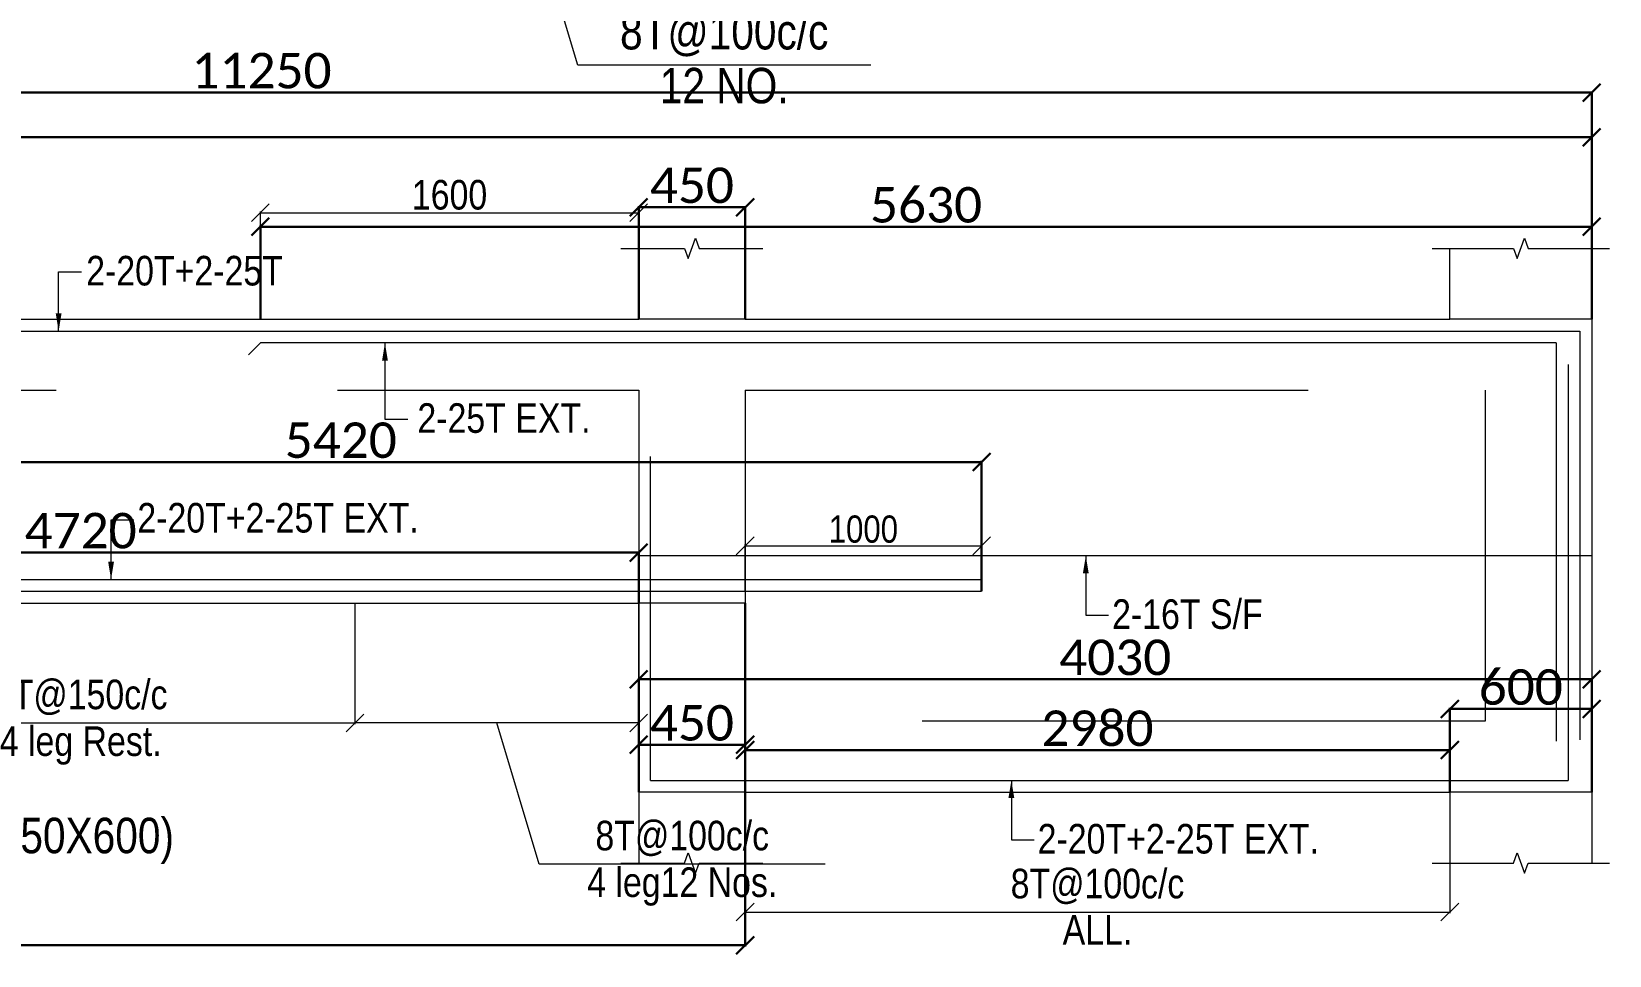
# Model space of a CAD drawing. Header units: millimetres. Extents: x 1112055 to 3390982, y -148532 to 766891.
# Drawn here: x 2946447 to 2959792, y 13611 to 21426 of the extents above; entities that cross this region are included whole.
import ezdxf
from ezdxf.enums import TextEntityAlignment as Align

# ---------------------------------------------------------------- set-up
doc = ezdxf.new("R2010")
doc.units = ezdxf.units.MM
doc.header["$PDMODE"] = 35
doc.header["$PDSIZE"] = -25
doc.linetypes.add('Hidden', pattern=[9.525, 6.35, -3.175])
for name, color, linetype, lineweight in [('B BEAM', 148, 'Continuous', 13), ('B STEEL', 34, 'Continuous', 15), ('B STEEL DIM', 216, 'Continuous', 13), ('B STEEL TEXT', 7, 'Continuous', 15), ('B STIRRUPS', 139, 'Continuous', 13), ('B-BEAM DOT', 251, 'Hidden', 9), ('B-BEAM NO', 215, 'Continuous', 18), ('B-COL', 1, 'Continuous', 35)]:
    doc.layers.add(name, color=color, linetype=linetype, lineweight=lineweight)
doc.styles.add('Cali', font='calibri.ttf')
doc.styles.add('SWINC', font='swissc.ttf')
doc.dimstyles.new('BHOOMI', dxfattribs={"dimtxt": 230, "dimasz": 150, "dimexe": 10, "dimexo": 0, "dimgap": 25, "dimtad": 1, "dimdec": 0, "dimzin": 0, "dimdsep": 46, "dimtxsty": 'SWINC', "dimblk": 'OBLIQUE', "dimcen": 0.09, "dimclrd": 250, "dimclre": 250, "dimclrt": 256, "dimaunit": 1, "dimadec": 3, "dimazin": 0, "dimtfac": 1, "dimtdec": 0, "dimtofl": 0, "dimtmove": 1, "dimatfit": 3, "dimfxl": 100, "dimtolj": 1, "dimtzin": 0, "dimlwd": 9, "dimlwe": 5, "dimarcsym": 0})

# ---------------------------------------------------------------- blocks, each defined once
blk = doc.blocks.new('_Oblique')
at = {"color": 0, "linetype": 'ByBlock', "lineweight": -2}
blk.add_line((-0.5, -0.5), (0.5, 0.5), dxfattribs=at)
blk = doc.blocks.new('*D6115')
at = {"layer": 'B STIRRUPS', "color": 250, "lineweight": 0, "transparency": 16777216}
for p, q in [((2949489, 23597), (2949489, 22390)), ((2951889, 23597), (2951889, 22390)), ((2949489, 22400), (2951889, 22400)), ((2951066, 21142), (2950689, 22400)), ((2953545, 21142), (2951066, 21142))]:
    blk.add_line(p, q, dxfattribs=at)
at = {"layer": 'Defpoints', "color": 0, "lineweight": 40, "transparency": 16777216}
for p in [(2949489, 23597), (2951889, 23597), (2951889, 22400)]:
    blk.add_point(p, dxfattribs=at)
at = {"layer": 'B STIRRUPS', "color": 250, "lineweight": 0, "transparency": 16777216, "xscale": 150, "yscale": 150, "zscale": 150, "rotation": 180}
blk.add_blockref('_Oblique', (2949489, 22400), dxfattribs=at)
at = {"layer": 'B STIRRUPS', "color": 250, "lineweight": 0, "transparency": 16777216, "xscale": 150, "yscale": 150, "zscale": 150}
blk.add_blockref('_Oblique', (2951889, 22400), dxfattribs=at)
at = {"layer": 'B STIRRUPS', "transparency": 16777216, "char_height": 300, "attachment_point": 5, "style": 'SWINC'}
for s, insert in [('\\A1;8T@100c/c', (2952305, 21395)), ('12 NO.', (2952305, 20967))]:
    blk.add_mtext(s, dxfattribs=dict(at, insert=insert))
blk = doc.blocks.new('*D6134')
at = {"layer": 'B STIRRUPS', "color": 250, "lineweight": 0, "transparency": 16777216}
for p, q in [((2952482, 14992), (2952482, 13968)), ((2958442, 14992), (2958442, 13968)), ((2952482, 13978), (2958442, 13978))]:
    blk.add_line(p, q, dxfattribs=at)
at = {"layer": 'Defpoints', "color": 0, "lineweight": 40, "transparency": 16777216}
for p in [(2952482, 14992), (2958442, 14992), (2958442, 13978)]:
    blk.add_point(p, dxfattribs=at)
at = {"layer": 'B STIRRUPS', "color": 250, "lineweight": 0, "transparency": 16777216, "xscale": 150, "yscale": 150, "zscale": 150, "rotation": 180}
blk.add_blockref('_Oblique', (2952482, 13978), dxfattribs=at)
at = {"layer": 'B STIRRUPS', "color": 250, "lineweight": 0, "transparency": 16777216, "xscale": 150, "yscale": 150, "zscale": 150}
blk.add_blockref('_Oblique', (2958442, 13978), dxfattribs=at)
at = {"layer": 'B STIRRUPS', "transparency": 16777216, "char_height": 250, "attachment_point": 5, "style": 'SWINC'}
for s, insert in [('\\A1;8T@100c/c', (2955462, 14194)), ('ALL.', (2955462, 13828))]:
    blk.add_mtext(s, dxfattribs=dict(at, insert=insert))
blk = doc.blocks.new('*D6135')
at = {"layer": 'B STIRRUPS', "color": 250, "lineweight": 0, "transparency": 16777216}
for p, q in [((2944542, 16592), (2944542, 15568)), ((2949182, 16592), (2949182, 15568)), ((2944542, 15578), (2949182, 15578))]:
    blk.add_line(p, q, dxfattribs=at)
at = {"layer": 'Defpoints', "color": 0, "lineweight": 40, "transparency": 16777216}
for p in [(2944542, 16592), (2949182, 16592), (2949182, 15578)]:
    blk.add_point(p, dxfattribs=at)
at = {"layer": 'B STIRRUPS', "color": 250, "lineweight": 0, "transparency": 16777216, "xscale": 150, "yscale": 150, "zscale": 150, "rotation": 180}
blk.add_blockref('_Oblique', (2944542, 15578), dxfattribs=at)
at = {"layer": 'B STIRRUPS', "color": 250, "lineweight": 0, "transparency": 16777216, "xscale": 150, "yscale": 150, "zscale": 150}
blk.add_blockref('_Oblique', (2949182, 15578), dxfattribs=at)
at = {"layer": 'B STIRRUPS', "transparency": 16777216, "char_height": 250, "attachment_point": 5, "style": 'SWINC'}
for s, insert in [('\\A1;8T@150c/c', (2946862, 15794)), ('4 leg Rest.', (2946862, 15386))]:
    blk.add_mtext(s, dxfattribs=dict(at, insert=insert))
blk = doc.blocks.new('*D6137')
at = {"layer": 'B STIRRUPS', "color": 250, "lineweight": 0, "transparency": 16777216}
for p, q in [((2949182, 16592), (2949182, 15568)), ((2951582, 16592), (2951582, 15568)), ((2951582, 15578), (2949182, 15578)), ((2950740, 14384), (2950382, 15578)), ((2953159, 14384), (2950740, 14384))]:
    blk.add_line(p, q, dxfattribs=at)
at = {"layer": 'Defpoints', "color": 0, "lineweight": 40, "transparency": 16777216}
for p in [(2949182, 16592), (2951582, 16592), (2949182, 15578)]:
    blk.add_point(p, dxfattribs=at)
at = {"layer": 'B STIRRUPS', "color": 250, "lineweight": 0, "transparency": 16777216, "xscale": 150, "yscale": 150, "zscale": 150, "rotation": 180}
blk.add_blockref('_Oblique', (2949182, 15578), dxfattribs=at)
at = {"layer": 'B STIRRUPS', "color": 250, "lineweight": 0, "transparency": 16777216, "xscale": 150, "yscale": 150, "zscale": 150}
blk.add_blockref('_Oblique', (2951582, 15578), dxfattribs=at)
at = {"layer": 'B STIRRUPS', "transparency": 16777216, "char_height": 250, "attachment_point": 5, "style": 'SWINC'}
for s, insert in [('\\A1;8T@100c/c', (2951950, 14600)), ('4 leg12 Nos.', (2951950, 14193))]:
    blk.add_mtext(s, dxfattribs=dict(at, insert=insert))
blk = doc.blocks.new('*D6150')
at = {"layer": 'B STEEL DIM', "lineweight": 5, "transparency": 16777216}
for p, q in [((2948382, 18992), (2948382, 19904)), ((2951582, 18992), (2951582, 19904))]:
    blk.add_line(p, q, dxfattribs=at)
at = {"layer": 'B STEEL DIM', "lineweight": 9, "transparency": 16777216}
blk.add_line((2948382, 19894), (2951582, 19894), dxfattribs=at)
at = {"layer": 'Defpoints', "color": 0, "lineweight": 40, "transparency": 16777216}
for p in [(2951582, 19894), (2948382, 18992), (2951582, 18992)]:
    blk.add_point(p, dxfattribs=at)
at = {"layer": 'B STEEL DIM', "lineweight": 9, "transparency": 16777216, "xscale": 150, "yscale": 150, "zscale": 150, "rotation": 180}
blk.add_blockref('_Oblique', (2948382, 19894), dxfattribs=at)
at = {"layer": 'B STEEL DIM', "lineweight": 9, "transparency": 16777216, "xscale": 150, "yscale": 150, "zscale": 150}
blk.add_blockref('_Oblique', (2951582, 19894), dxfattribs=at)
at = {"layer": 'B STEEL DIM', "transparency": 16777216, "insert": (2949982, 20044), "char_height": 250, "attachment_point": 5, "style": 'SWINC'}
blk.add_mtext('\\A1;1600', dxfattribs=at)
blk = doc.blocks.new('*D6151')
at = {"layer": 'B STEEL DIM', "lineweight": 5, "transparency": 16777216}
for p, q in [((2952482, 16692), (2952482, 17086)), ((2954482, 16692), (2954482, 17086))]:
    blk.add_line(p, q, dxfattribs=at)
at = {"layer": 'B STEEL DIM', "lineweight": 9, "transparency": 16777216}
blk.add_line((2952482, 17076), (2954482, 17076), dxfattribs=at)
at = {"layer": 'Defpoints', "color": 0, "lineweight": 40, "transparency": 16777216}
for p in [(2954482, 17076), (2952482, 16692), (2954482, 16692)]:
    blk.add_point(p, dxfattribs=at)
at = {"layer": 'B STEEL DIM', "lineweight": 9, "transparency": 16777216, "xscale": 150, "yscale": 150, "zscale": 150, "rotation": 180}
blk.add_blockref('_Oblique', (2952482, 17076), dxfattribs=at)
at = {"layer": 'B STEEL DIM', "lineweight": 9, "transparency": 16777216, "xscale": 150, "yscale": 150, "zscale": 150}
blk.add_blockref('_Oblique', (2954482, 17076), dxfattribs=at)
at = {"layer": 'B STEEL DIM', "transparency": 16777216, "insert": (2953482, 17216), "char_height": 230, "attachment_point": 5, "style": 'SWINC'}
blk.add_mtext('\\A1;1000', dxfattribs=at)
blk = doc.blocks.new('*D6665')
at = {"layer": 'Defpoints', "color": 3, "linetype": 'Hidden', "lineweight": 30, "ltscale": 1000, "transparency": 16777216}
for p, q in [((2908442, 16592), (2908442, 13687)), ((2952482, 16592), (2952482, 13687))]:
    blk.add_line(p, q, dxfattribs=at)
at = {"layer": 'Defpoints', "color": 3, "lineweight": 30, "ltscale": 1000, "transparency": 16777216}
blk.add_line((2908442, 13697), (2952482, 13697), dxfattribs=at)
at = {"layer": 'Defpoints', "color": 0, "lineweight": 40, "transparency": 16777216}
for p in [(2908442, 16592), (2952482, 16592), (2952482, 13697)]:
    blk.add_point(p, dxfattribs=at)
at = {"layer": 'Defpoints', "color": 3, "lineweight": 30, "transparency": 16777216, "xscale": 150, "yscale": 150, "zscale": 150, "rotation": 180}
blk.add_blockref('_Oblique', (2908442, 13697), dxfattribs=at)
at = {"layer": 'Defpoints', "color": 3, "lineweight": 30, "transparency": 16777216, "xscale": 150, "yscale": 150, "zscale": 150}
blk.add_blockref('_Oblique', (2952482, 13697), dxfattribs=at)
at = {"layer": 'Defpoints', "color": 3, "lineweight": 50, "transparency": 16777216, "insert": (2930462, 13881), "char_height": 300, "attachment_point": 5, "style": 'Cali'}
blk.add_mtext('\\A1;22020', dxfattribs=at)
blk = doc.blocks.new('*D6666')
at = {"layer": 'Defpoints', "color": 3, "linetype": 'Hidden', "lineweight": 30, "ltscale": 1000, "transparency": 16777216}
for p, q in [((2951582, 14992), (2951582, 15957)), ((2959642, 14992), (2959642, 15957))]:
    blk.add_line(p, q, dxfattribs=at)
at = {"layer": 'Defpoints', "color": 3, "lineweight": 30, "ltscale": 1000, "transparency": 16777216}
blk.add_line((2951582, 15947), (2959642, 15947), dxfattribs=at)
at = {"layer": 'Defpoints', "color": 0, "lineweight": 40, "transparency": 16777216}
for p in [(2959642, 15947), (2951582, 14992), (2959642, 14992)]:
    blk.add_point(p, dxfattribs=at)
at = {"layer": 'Defpoints', "color": 3, "lineweight": 30, "transparency": 16777216, "xscale": 150, "yscale": 150, "zscale": 150, "rotation": 180}
blk.add_blockref('_Oblique', (2951582, 15947), dxfattribs=at)
at = {"layer": 'Defpoints', "color": 3, "lineweight": 30, "transparency": 16777216, "xscale": 150, "yscale": 150, "zscale": 150}
blk.add_blockref('_Oblique', (2959642, 15947), dxfattribs=at)
at = {"layer": 'Defpoints', "color": 3, "lineweight": 50, "transparency": 16777216, "insert": (2955612, 16131), "char_height": 300, "attachment_point": 5, "style": 'Cali'}
blk.add_mtext('\\A1;4030', dxfattribs=at)
blk = doc.blocks.new('*D6667')
at = {"layer": 'Defpoints', "color": 3, "linetype": 'Hidden', "lineweight": 30, "ltscale": 1000, "transparency": 16777216}
for p, q in [((2952482, 14992), (2952482, 15358)), ((2958442, 14992), (2958442, 15358))]:
    blk.add_line(p, q, dxfattribs=at)
at = {"layer": 'Defpoints', "color": 3, "lineweight": 30, "ltscale": 1000, "transparency": 16777216}
blk.add_line((2952482, 15348), (2958442, 15348), dxfattribs=at)
at = {"layer": 'Defpoints', "color": 0, "lineweight": 40, "transparency": 16777216}
for p in [(2958442, 15348), (2952482, 14992), (2958442, 14992)]:
    blk.add_point(p, dxfattribs=at)
at = {"layer": 'Defpoints', "color": 3, "lineweight": 30, "transparency": 16777216, "xscale": 150, "yscale": 150, "zscale": 150, "rotation": 180}
blk.add_blockref('_Oblique', (2952482, 15348), dxfattribs=at)
at = {"layer": 'Defpoints', "color": 3, "lineweight": 30, "transparency": 16777216, "xscale": 150, "yscale": 150, "zscale": 150}
blk.add_blockref('_Oblique', (2958442, 15348), dxfattribs=at)
at = {"layer": 'Defpoints', "color": 3, "lineweight": 50, "transparency": 16777216, "insert": (2955462, 15531), "char_height": 300, "attachment_point": 5, "style": 'Cali'}
blk.add_mtext('\\A1;2980', dxfattribs=at)
blk = doc.blocks.new('*D6668')
at = {"layer": 'Defpoints', "color": 3, "linetype": 'Hidden', "lineweight": 30, "ltscale": 1000, "transparency": 16777216}
for p, q in [((2951582, 14992), (2951582, 15403)), ((2952482, 14992), (2952482, 15403))]:
    blk.add_line(p, q, dxfattribs=at)
at = {"layer": 'Defpoints', "color": 3, "lineweight": 30, "ltscale": 1000, "transparency": 16777216}
blk.add_line((2952482, 15393), (2951582, 15393), dxfattribs=at)
at = {"layer": 'Defpoints', "color": 0, "lineweight": 40, "transparency": 16777216}
for p in [(2951582, 15393), (2951582, 14992), (2952482, 14992)]:
    blk.add_point(p, dxfattribs=at)
at = {"layer": 'Defpoints', "color": 3, "lineweight": 30, "transparency": 16777216, "xscale": 150, "yscale": 150, "zscale": 150, "rotation": 180}
blk.add_blockref('_Oblique', (2951582, 15393), dxfattribs=at)
at = {"layer": 'Defpoints', "color": 3, "lineweight": 30, "transparency": 16777216, "xscale": 150, "yscale": 150, "zscale": 150}
blk.add_blockref('_Oblique', (2952482, 15393), dxfattribs=at)
at = {"layer": 'Defpoints', "color": 3, "lineweight": 50, "transparency": 16777216, "insert": (2952032, 15577), "char_height": 300, "attachment_point": 5, "style": 'Cali'}
blk.add_mtext('\\A1;450', dxfattribs=at)
blk = doc.blocks.new('*D6669')
at = {"layer": 'Defpoints', "color": 3, "linetype": 'Hidden', "lineweight": 30, "ltscale": 1000, "transparency": 16777216}
for p, q in [((2958442, 14992), (2958442, 15706)), ((2959642, 14992), (2959642, 15706))]:
    blk.add_line(p, q, dxfattribs=at)
at = {"layer": 'Defpoints', "color": 3, "lineweight": 30, "ltscale": 1000, "transparency": 16777216}
blk.add_line((2958442, 15696), (2959642, 15696), dxfattribs=at)
at = {"layer": 'Defpoints', "color": 0, "lineweight": 40, "transparency": 16777216}
for p in [(2959642, 15696), (2958442, 14992), (2959642, 14992)]:
    blk.add_point(p, dxfattribs=at)
at = {"layer": 'Defpoints', "color": 3, "lineweight": 30, "transparency": 16777216, "xscale": 150, "yscale": 150, "zscale": 150, "rotation": 180}
blk.add_blockref('_Oblique', (2958442, 15696), dxfattribs=at)
at = {"layer": 'Defpoints', "color": 3, "lineweight": 30, "transparency": 16777216, "xscale": 150, "yscale": 150, "zscale": 150}
blk.add_blockref('_Oblique', (2959642, 15696), dxfattribs=at)
at = {"layer": 'Defpoints', "color": 3, "lineweight": 50, "transparency": 16777216, "insert": (2959042, 15880), "char_height": 300, "attachment_point": 5, "style": 'Cali'}
blk.add_mtext('\\A1;600', dxfattribs=at)
blk = doc.blocks.new('*D6670')
at = {"layer": 'Defpoints', "color": 3, "linetype": 'Hidden', "lineweight": 30, "ltscale": 1000, "transparency": 16777216}
for p, q in [((2951582, 18992), (2951582, 19950)), ((2952482, 18992), (2952482, 19950))]:
    blk.add_line(p, q, dxfattribs=at)
at = {"layer": 'Defpoints', "color": 3, "lineweight": 30, "ltscale": 1000, "transparency": 16777216}
blk.add_line((2951582, 19940), (2952482, 19940), dxfattribs=at)
at = {"layer": 'Defpoints', "color": 0, "lineweight": 40, "transparency": 16777216}
for p in [(2952482, 19940), (2951582, 18992), (2952482, 18992)]:
    blk.add_point(p, dxfattribs=at)
at = {"layer": 'Defpoints', "color": 3, "lineweight": 30, "transparency": 16777216, "xscale": 150, "yscale": 150, "zscale": 150, "rotation": 180}
blk.add_blockref('_Oblique', (2951582, 19940), dxfattribs=at)
at = {"layer": 'Defpoints', "color": 3, "lineweight": 30, "transparency": 16777216, "xscale": 150, "yscale": 150, "zscale": 150}
blk.add_blockref('_Oblique', (2952482, 19940), dxfattribs=at)
at = {"layer": 'Defpoints', "color": 3, "lineweight": 50, "transparency": 16777216, "insert": (2952032, 20124), "char_height": 300, "attachment_point": 5, "style": 'Cali'}
blk.add_mtext('\\A1;450', dxfattribs=at)
blk = doc.blocks.new('*D6671')
at = {"layer": 'Defpoints', "color": 3, "linetype": 'Hidden', "lineweight": 30, "ltscale": 1000, "transparency": 16777216}
for p, q in [((2937142, 18992), (2937142, 20920)), ((2959642, 18992), (2959642, 20920))]:
    blk.add_line(p, q, dxfattribs=at)
at = {"layer": 'Defpoints', "color": 3, "lineweight": 30, "ltscale": 1000, "transparency": 16777216}
blk.add_line((2937142, 20910), (2959642, 20910), dxfattribs=at)
at = {"layer": 'Defpoints', "color": 0, "lineweight": 40, "transparency": 16777216}
for p in [(2959642, 20910), (2937142, 18992), (2959642, 18992)]:
    blk.add_point(p, dxfattribs=at)
at = {"layer": 'Defpoints', "color": 3, "lineweight": 30, "transparency": 16777216, "xscale": 150, "yscale": 150, "zscale": 150, "rotation": 180}
blk.add_blockref('_Oblique', (2937142, 20910), dxfattribs=at)
at = {"layer": 'Defpoints', "color": 3, "lineweight": 30, "transparency": 16777216, "xscale": 150, "yscale": 150, "zscale": 150}
blk.add_blockref('_Oblique', (2959642, 20910), dxfattribs=at)
at = {"layer": 'Defpoints', "color": 3, "lineweight": 50, "transparency": 16777216, "insert": (2948392, 21094), "char_height": 300, "attachment_point": 5, "style": 'Cali'}
blk.add_mtext('\\A1;11250', dxfattribs=at)
blk = doc.blocks.new('*D6672')
at = {"layer": 'Defpoints', "color": 3, "linetype": 'Hidden', "lineweight": 30, "ltscale": 1000, "transparency": 16777216}
for p, q in [((2948382, 18992), (2948382, 19785)), ((2959642, 18992), (2959642, 19785))]:
    blk.add_line(p, q, dxfattribs=at)
at = {"layer": 'Defpoints', "color": 3, "lineweight": 30, "ltscale": 1000, "transparency": 16777216}
blk.add_line((2948382, 19775), (2959642, 19775), dxfattribs=at)
at = {"layer": 'Defpoints', "color": 0, "lineweight": 40, "transparency": 16777216}
for p in [(2959642, 19775), (2948382, 18992), (2959642, 18992)]:
    blk.add_point(p, dxfattribs=at)
at = {"layer": 'Defpoints', "color": 3, "lineweight": 30, "transparency": 16777216, "xscale": 150, "yscale": 150, "zscale": 150, "rotation": 180}
blk.add_blockref('_Oblique', (2948382, 19775), dxfattribs=at)
at = {"layer": 'Defpoints', "color": 3, "lineweight": 30, "transparency": 16777216, "xscale": 150, "yscale": 150, "zscale": 150}
blk.add_blockref('_Oblique', (2959642, 19775), dxfattribs=at)
at = {"layer": 'Defpoints', "color": 3, "lineweight": 50, "transparency": 16777216, "insert": (2954012, 19959), "char_height": 300, "attachment_point": 5, "style": 'Cali'}
blk.add_mtext('\\A1;5630', dxfattribs=at)
blk = doc.blocks.new('*D6673')
at = {"layer": 'Defpoints', "color": 3, "linetype": 'Hidden', "lineweight": 30, "ltscale": 1000, "transparency": 16777216}
for p, q in [((2943641, 16592), (2943641, 17794)), ((2954482, 16692), (2954482, 17794))]:
    blk.add_line(p, q, dxfattribs=at)
at = {"layer": 'Defpoints', "color": 3, "lineweight": 30, "ltscale": 1000, "transparency": 16777216}
blk.add_line((2943641, 17784), (2954482, 17784), dxfattribs=at)
at = {"layer": 'Defpoints', "color": 0, "lineweight": 40, "transparency": 16777216}
for p in [(2954482, 17784), (2954482, 16692), (2943641, 16592)]:
    blk.add_point(p, dxfattribs=at)
at = {"layer": 'Defpoints', "color": 3, "lineweight": 30, "transparency": 16777216, "xscale": 150, "yscale": 150, "zscale": 150, "rotation": 180}
blk.add_blockref('_Oblique', (2943641, 17784), dxfattribs=at)
at = {"layer": 'Defpoints', "color": 3, "lineweight": 30, "transparency": 16777216, "xscale": 150, "yscale": 150, "zscale": 150}
blk.add_blockref('_Oblique', (2954482, 17784), dxfattribs=at)
at = {"layer": 'Defpoints', "color": 3, "lineweight": 50, "transparency": 16777216, "insert": (2949062, 17968), "char_height": 300, "attachment_point": 5, "style": 'Cali'}
blk.add_mtext('\\A1;5420', dxfattribs=at)
blk = doc.blocks.new('*D6674')
at = {"layer": 'Defpoints', "color": 3, "linetype": 'Hidden', "lineweight": 30, "ltscale": 1000, "transparency": 16777216}
for p, q in [((2942142, 16592), (2942142, 17029)), ((2951582, 16592), (2951582, 17029))]:
    blk.add_line(p, q, dxfattribs=at)
at = {"layer": 'Defpoints', "color": 3, "lineweight": 30, "ltscale": 1000, "transparency": 16777216}
blk.add_line((2951582, 17019), (2942142, 17019), dxfattribs=at)
at = {"layer": 'Defpoints', "color": 0, "lineweight": 40, "transparency": 16777216}
for p in [(2942142, 17019), (2942142, 16592), (2951582, 16592)]:
    blk.add_point(p, dxfattribs=at)
at = {"layer": 'Defpoints', "color": 3, "lineweight": 30, "transparency": 16777216, "xscale": 150, "yscale": 150, "zscale": 150, "rotation": 180}
blk.add_blockref('_Oblique', (2942142, 17019), dxfattribs=at)
at = {"layer": 'Defpoints', "color": 3, "lineweight": 30, "transparency": 16777216, "xscale": 150, "yscale": 150, "zscale": 150}
blk.add_blockref('_Oblique', (2951582, 17019), dxfattribs=at)
at = {"layer": 'Defpoints', "color": 3, "lineweight": 50, "transparency": 16777216, "insert": (2946862, 17203), "char_height": 300, "attachment_point": 5, "style": 'Cali'}
blk.add_mtext('\\A1;4720', dxfattribs=at)
blk = doc.blocks.new('*D6680')
at = {"layer": 'Defpoints', "color": 3, "linetype": 'Hidden', "lineweight": 30, "ltscale": 1000, "transparency": 16777216}
for p, q in [((2908442, 18992), (2908442, 20542)), ((2959642, 18992), (2959642, 20542))]:
    blk.add_line(p, q, dxfattribs=at)
at = {"layer": 'Defpoints', "color": 3, "lineweight": 30, "ltscale": 1000, "transparency": 16777216}
blk.add_line((2908442, 20532), (2959642, 20532), dxfattribs=at)
at = {"layer": 'Defpoints', "color": 0, "lineweight": 40, "transparency": 16777216}
for p in [(2959642, 20532), (2908442, 18992), (2959642, 18992)]:
    blk.add_point(p, dxfattribs=at)
at = {"layer": 'Defpoints', "color": 3, "lineweight": 30, "transparency": 16777216, "xscale": 150, "yscale": 150, "zscale": 150, "rotation": 180}
blk.add_blockref('_Oblique', (2908442, 20532), dxfattribs=at)
at = {"layer": 'Defpoints', "color": 3, "lineweight": 30, "transparency": 16777216, "xscale": 150, "yscale": 150, "zscale": 150}
blk.add_blockref('_Oblique', (2959642, 20532), dxfattribs=at)
at = {"layer": 'Defpoints', "color": 3, "lineweight": 50, "transparency": 16777216, "insert": (2934042, 20715), "char_height": 300, "attachment_point": 5, "style": 'Cali'}
blk.add_mtext('\\A1;25600', dxfattribs=at)

msp = doc.modelspace()

# ---------------------------------------------------------------- linework, layer by layer
at = {"layer": 'B BEAM', "ltscale": 25}
for p, q in [((2942141.9, 18992.1, 0), (2951581.9, 18992.1, 0)), ((2952481.9, 18992.1, 0), (2958441.9, 18992.1, 0)), ((2959642, 18992.1, 0), (2959642, 14992.1, 0)), ((2942141.9, 16592.1, 0), (2951581.9, 16592.1, 0)), ((2951581.9, 14992.1, 0), (2951581.9, 16592.1, 0)), ((2952481.9, 14992.1, 0), (2952481.9, 14992.1, 0)), ((2952481.9, 14992.1, 0), (2958442, 14992.1, 0))]:
    msp.add_line(p, q, dxfattribs=at)
at = {"layer": 'B STEEL', "color": 34, "lineweight": 9, "ltscale": 25}
for p, q in [((2908541.9, 18892.1, 0), (2959542, 18892.1, 0)), ((2959542, 18892.1, 0), (2959542, 15433.5, 0)), ((2948381.9, 18792.1, 0), (2948281.9, 18692.1, 0)), ((2959342, 18792.1, 0), (2948381.9, 18792.1, 0)), ((2959342, 18792.1, 0), (2959342, 15423, 0)), ((2959442, 18610.9, 0), (2959442, 15092.1, 0)), ((2951681.9, 15092.1, 0), (2951681.9, 17832.3, 0)), ((2959642, 16992.1, 0), (2951581.9, 16992.1, 0)), ((2908641.9, 16692.1, 0), (2954481.9, 16692.1, 0)), ((2943641.1, 16792.1, 0), (2954481.9, 16792.2, 0)), ((2951681.9, 15092.1, 0), (2959442, 15092.1, 0))]:
    msp.add_line(p, q, dxfattribs=at)
at = {"layer": 'B-BEAM DOT', "linetype": 'Hidden', "ltscale": 750}
for p, q in [((2952481.9, 18992.1, 0), (2951581.9, 18992.1, 0)), ((2959641.9, 18992.1, 0), (2958441.9, 18992.1, 0)), ((2941891.9, 18392.1, 0), (2951581.9, 18392.1, 0)), ((2951581.9, 18392.1, 0), (2951581.9, 16592.1, 0)), ((2952481.9, 18392.1, 0), (2952481.9, 15592.1, 0)), ((2952481.9, 18392.1, 0), (2958741.2, 18392.1, 0)), ((2958741.2, 18392.1, 0), (2958741.2, 15592.1, 0)), ((2952481.9, 16592.1, 0), (2951581.9, 16592.1, 0)), ((2958741.2, 15592.1, 0), (2952481.9, 15592.1, 0)), ((2952481.9, 14992.1, 0), (2951581.9, 14992.1, 0)), ((2959642, 14992.1, 0), (2958442, 14992.1, 0))]:
    msp.add_line(p, q, dxfattribs=at)
at = {"layer": 'B-COL', "lineweight": 15, "ltscale": 25}
for p, q in [((2951581.9, 18992.1, 0), (2951581.9, 19592.1, 0)), ((2952481.9, 18992.1, 0), (2952481.9, 19592.1, 0)), ((2958441.9, 18992.1, 0), (2958441.9, 19592.1, 0)), ((2959641.9, 18992.1, 0), (2959641.9, 19592.1, 0)), ((2951581.9, 14992.1, 0), (2951581.9, 14392.1, 0)), ((2952481.9, 14992.1, 0), (2952481.9, 14392.1, 0)), ((2958442, 14992.1, 0), (2958442, 14392.1, 0)), ((2959642, 14992.1, 0), (2959642, 14392.1, 0))]:
    msp.add_line(p, q, dxfattribs=at)
at = {"layer": 'B-COL', "lineweight": 15, "ltscale": 25, "elevation": 0}
for points in [[(2951431.9, 19592.1), (2951969.4, 19592.1), (2952000.7, 19506.3), (2952063.2, 19678), (2952094.4, 19592.1), (2952631.9, 19592.1)], [(2958291.9, 19592.1), (2958979.4, 19592.1), (2959010.7, 19506.3), (2959073.2, 19678), (2959104.4, 19592.1), (2959791.9, 19592.1)], [(2951431.9, 14392.1), (2951969.4, 14392.1), (2952000.7, 14478), (2952063.2, 14306.3), (2952094.4, 14392.1), (2952631.9, 14392.1)], [(2958292, 14392.1), (2958979.5, 14392.1), (2959010.7, 14478), (2959073.2, 14306.3), (2959104.5, 14392.1), (2959792, 14392.1)]]:
    msp.add_lwpolyline(points, dxfattribs=at)

# ---------------------------------------------------------------- texts
at = {"layer": 'B STEEL TEXT', "style": 'SWINC'}
for s, p in [('2-20T+2-25T', (2946908.8, 19278.5, 0)), ('2-25T EXT.', (2949710.3, 18031.9, 0)), ('2-20T+2-25T EXT.', (2947341.6, 17188.5, 0)), ('2-16T S/F', (2955585.8, 16373.3, 0)), ('2-20T+2-25T EXT.', (2954956, 14473.3, 0))]:
    msp.add_text(s, height=250, dxfattribs=at).set_placement(p)
at = {"layer": 'B-BEAM NO', "ltscale": 25, "style": 'SWINC'}
msp.add_text('(450X600)', height=300, dxfattribs=at).set_placement((2946848.9, 14475.7, 0), align=Align.CENTER)

# ---------------------------------------------------------------- dimensions: what is measured, and where the dimension line sits
at = {"layer": 'B STEEL DIM'}
dim = msp.add_linear_dim(base=(2951581.9, 19893.9, 0), p1=(2948381.9, 18992.1, 0), p2=(2951581.9, 18992.1, 0), angle=180, dimstyle='BHOOMI', override={"dimscale": 1, "dimtxt": 250, "dimlfac": 0.5, "dimtxsty": 'SWINC', "dimblk1": 'Oblique', "dimblk2": 'Oblique', "dimsah": 1, "dimclrd": 256, "dimclre": 256, "dimclrt": 256}, dxfattribs=at)
dim.commit()
dim.dimension.update_dxf_attribs({"geometry": '*D6150', "text_midpoint": (2949981.9, 20043.9, 0)})
dim = msp.add_linear_dim(base=(2954481.9, 17076.1, 0), p1=(2952481.9, 16692.1, 0), p2=(2954481.9, 16692.1, 0), dimstyle='BHOOMI', override={"dimlfac": 0.5, "dimblk1": 'Oblique', "dimblk2": 'Oblique', "dimsah": 1, "dimclrd": 256, "dimclre": 256}, dxfattribs=at)
dim.commit()
dim.dimension.update_dxf_attribs({"geometry": '*D6151', "text_midpoint": (2953481.9, 17216.1, 0)})
at = {"layer": 'B STIRRUPS'}
for base, p1, p2, text, override, picture, middle in [((2951888.6, 22400, 0), (2949488.6, 23597.2, 0), (2951888.6, 23597.2, 0), '8T@100c/c\\X12 NO.', {"dimtxt": 300, "dimlfac": 0.5, "dimblk1": 'Oblique', "dimblk2": 'Oblique', "dimsah": 1, "dimlwd": 0, "dimlwe": 0}, '*D6115', (2951091.1, 21141.8, 0)), ((2949181.9, 15578.1, 0), (2951581.9, 16592.1, 0), (2949181.9, 16592.1, 0), '8T@100c/c\\X4 leg12 Nos. ', {"dimscale": 1, "dimtxt": 250, "dimgap": 25, "dimlfac": 0.5, "dimtxsty": 'SWINC', "dimblk1": 'Oblique', "dimblk2": 'Oblique', "dimsah": 1, "dimlwd": 0, "dimlwe": 0}, '*D6137', (2950765.1, 14384.2, 0))]:
    dim = msp.add_linear_dim(base=base, p1=p1, p2=p2, text=text, dimstyle='BHOOMI', override=override, dxfattribs=at)
    dim.commit()
    dim.dimension.update_dxf_attribs({"geometry": picture, "text_midpoint": middle})
for base, p1, p2, text, picture, middle in [((2949181.9, 15578.1), (2944541.9, 16592.1), (2949181.9, 16592.1, 0), '8T@150c/c\\X4 leg Rest. ', '*D6135', (2946861.9, 15578.1)), ((2958441.9, 13978.1), (2952481.9, 14992.1, 0), (2958441.9, 14992.1, 0), '8T@100c/c\\XALL. ', '*D6134', (2955461.9, 13978.1))]:
    dim = msp.add_linear_dim(base=base, p1=p1, p2=p2, angle=180, text=text, dimstyle='BHOOMI', override={"dimscale": 1, "dimtxt": 250, "dimgap": 25, "dimlfac": 0.5, "dimtxsty": 'SWINC', "dimblk1": 'Oblique', "dimblk2": 'Oblique', "dimsah": 1, "dimlwd": 0, "dimlwe": 0}, dxfattribs=at)
    dim.commit()
    dim.dimension.update_dxf_attribs({"geometry": picture, "text_midpoint": middle})
at = {"layer": 'Defpoints', "color": 3, "lineweight": 50, "ltscale": 1000}
for base, p1, p2, picture, middle in [((2959641.9, 20910), (2937141.9, 18992.1, 0), (2959641.9, 18992.1, 0), '*D6671', (2948391.9, 21093.7)), ((2959642, 20531.7), (2908441.9, 18992.1, 0), (2959642, 18992.1, 0), '*D6680', (2934042, 20715.4)), ((2952481.9, 19939.9), (2951581.9, 18992.1, 0), (2952481.9, 18992.1, 0), '*D6670', (2952031.9, 20123.6)), ((2959642, 19774.9), (2948381.9, 18992.1, 0), (2959642, 18992.1, 0), '*D6672', (2954012, 19958.6)), ((2954481.9, 17784.3), (2943641.1, 16592.1, 0), (2954481.9, 16692.1, 0), '*D6673', (2949061.5, 17968)), ((2942141.9, 17019.4), (2951581.9, 16592.1, 0), (2942141.9, 16592.1, 0), '*D6674', (2946861.9, 17203.1)), ((2952481.9, 13697.4), (2908441.9, 16592.1, 0), (2952481.9, 16592.1, 0), '*D6665', (2930461.9, 13881)), ((2959642, 15947.1), (2951581.9, 14992.1, 0), (2959642, 14992.1, 0), '*D6666', (2955612, 16130.8)), ((2959642, 15695.9), (2958442, 14992.1, 0), (2959642, 14992.1, 0), '*D6669', (2959042, 15879.6)), ((2951581.9, 15393.2), (2952481.9, 14992.1, 0), (2951581.9, 14992.1, 0), '*D6668', (2952031.9, 15576.9)), ((2958442, 15347.7), (2952481.9, 14992.1, 0), (2958442, 14992.1, 0), '*D6667', (2955462, 15531.4))]:
    dim = msp.add_linear_dim(base=base, p1=p1, p2=p2, dimstyle='BHOOMI', override={"dimtxt": 300, "dimgap": 30, "dimlfac": 0.5, "dimtxsty": 'Cali', "dimblk1": 'Oblique', "dimblk2": 'Oblique', "dimsah": 1, "dimclrd": 3, "dimclre": 3, "dimclrt": 3, "dimlwd": 30, "dimlwe": 30}, dxfattribs=at)
    dim.commit()
    dim.dimension.update_dxf_attribs({"geometry": picture, "text_midpoint": middle})

# ---------------------------------------------------------------- leaders
at = {"layer": 'B STEEL TEXT'}
for points in [[(2946675.7, 18892.1, 0), (2946675.7, 19394.7, 0), (2946868, 19394.7, 0)], [(2949435.7, 18792.1, 0), (2949435.7, 18148.1, 0), (2949627.9, 18148.1, 0)], [(2947119.1, 16792.1, 0), (2947119.1, 17294.7, 0), (2947311.3, 17294.7, 0)], [(2955363.2, 16992.1, 0), (2955363.2, 16489.6, 0), (2955555.5, 16489.6, 0)], [(2954733.5, 15092.1, 0), (2954733.5, 14589.6, 0), (2954925.7, 14589.6, 0)]]:
    msp.add_leader(points, dimstyle='BHOOMI', override={"dimtad": 0, "dimclrd": 256, "dimlwd": 0}, dxfattribs=at)

doc.saveas('drawing.dxf')
